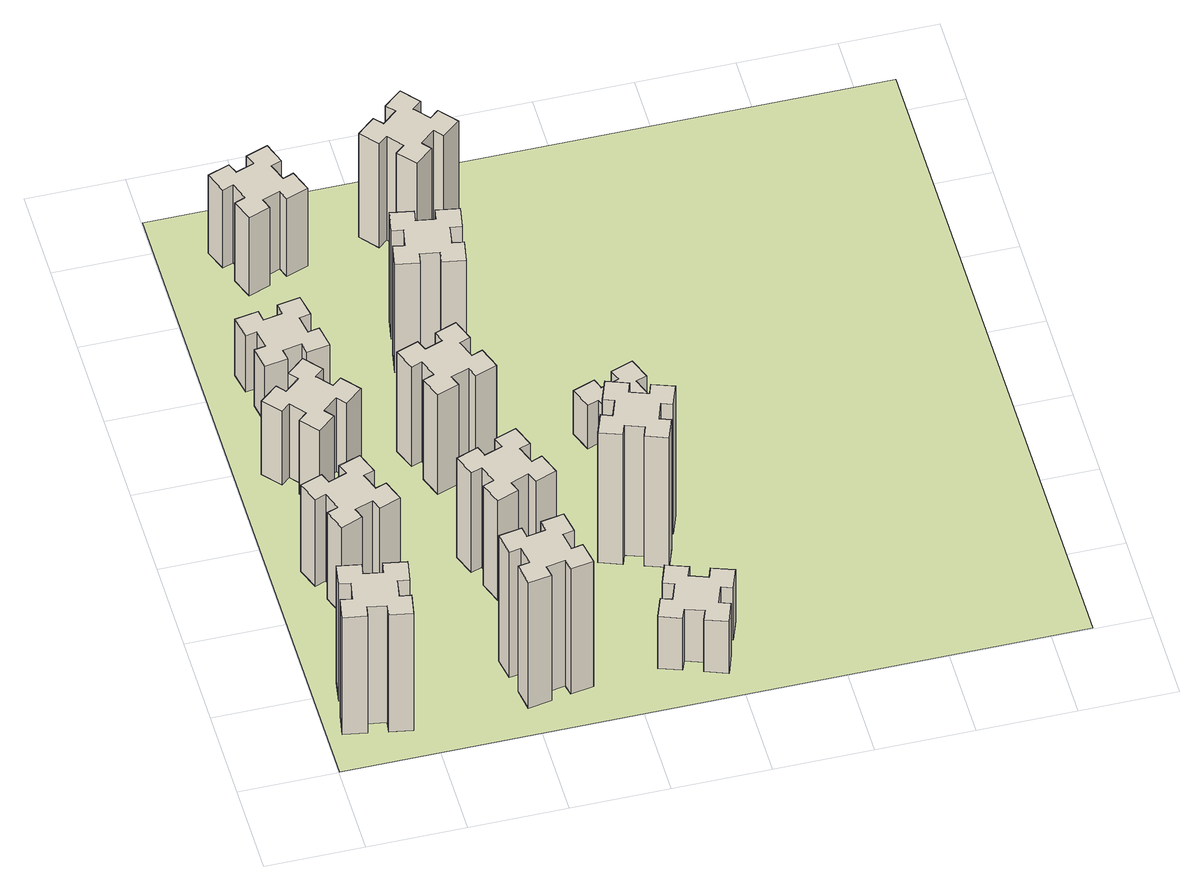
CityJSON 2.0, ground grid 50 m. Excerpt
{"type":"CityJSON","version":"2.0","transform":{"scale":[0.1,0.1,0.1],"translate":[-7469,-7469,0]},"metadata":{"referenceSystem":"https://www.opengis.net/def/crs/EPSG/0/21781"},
"CityObjects":{
"building1":{"type":"Building","attributes":{"class":"1000","function":"1000","usage":"1000","yearOfConstruction":2016,"roofType":"1000","measuredHeight":81,"storeysAboveGround":30,"storeysBelowGround":0},"geometry":[{"type":"Solid","lod":"1","boundaries":[[[[0,1,2,3,4,5,6,7,8,9,10,11,12,13,14,15,16,17,18,19]],[[17,16,20,21]],[[16,15,22,20]],[[15,14,23,22]],[[14,13,24,23]],[[13,12,25,24]],[[12,11,26,25]],[[11,10,27,26]],[[10,9,28,27]],[[9,8,29,28]],[[8,7,30,29]],[[7,6,31,30]],[[6,5,32,31]],[[5,4,33,32]],[[4,3,34,33]],[[3,2,35,34]],[[2,1,36,35]],[[1,0,37,36]],[[0,19,38,37]],[[19,18,39,38]],[[18,17,21,39]],[[24,25,26,27,28,29,30,31,32,33,34,35,36,37,38,39,21,20,22,23]]]]}]},
"building2":{"type":"Building","attributes":{"class":"1000","function":"1000","usage":"1000","yearOfConstruction":2016,"roofType":"1000","measuredHeight":60,"storeysAboveGround":30,"storeysBelowGround":0},"geometry":[{"type":"Solid","lod":"1","boundaries":[[[[40,41,42,43,44,45,46,47,48,49,50,51,52,53,54,55,56,57,58,59]],[[57,56,60,61]],[[56,55,62,60]],[[55,54,63,62]],[[54,53,64,63]],[[53,52,65,64]],[[52,51,66,65]],[[51,50,67,66]],[[50,49,68,67]],[[49,48,69,68]],[[48,47,70,69]],[[47,46,71,70]],[[46,45,72,71]],[[45,44,73,72]],[[44,43,74,73]],[[43,42,75,74]],[[42,41,76,75]],[[41,40,77,76]],[[40,59,78,77]],[[59,58,79,78]],[[58,57,61,79]],[[64,65,66,67,68,69,70,71,72,73,74,75,76,77,78,79,61,60,62,63]]]]}]},
"building3":{"type":"Building","attributes":{"class":"1000","function":"1000","usage":"1000","yearOfConstruction":2016,"roofType":"1000","measuredHeight":51,"storeysAboveGround":30,"storeysBelowGround":0},"geometry":[{"type":"Solid","lod":"1","boundaries":[[[[80,81,82,83,84,85,86,87,88,89,90,91,92,93,94,95,96,97,98,99]],[[97,96,100,101]],[[96,95,102,100]],[[95,94,103,102]],[[94,93,104,103]],[[93,92,105,104]],[[92,91,106,105]],[[91,90,107,106]],[[90,89,108,107]],[[89,88,109,108]],[[88,87,110,109]],[[87,86,111,110]],[[86,85,112,111]],[[85,84,113,112]],[[84,83,114,113]],[[83,82,115,114]],[[82,81,116,115]],[[81,80,117,116]],[[80,99,118,117]],[[99,98,119,118]],[[98,97,101,119]],[[104,105,106,107,108,109,110,111,112,113,114,115,116,117,118,119,101,100,102,103]]]]}]},
"building4":{"type":"Building","attributes":{"class":"1000","function":"1000","usage":"1000","yearOfConstruction":2016,"roofType":"1000","measuredHeight":39,"storeysAboveGround":30,"storeysBelowGround":0},"geometry":[{"type":"Solid","lod":"1","boundaries":[[[[120,121,122,123,124,125,126,127,128,129,130,131,132,133,134,135,136,137,138,139]],[[137,136,140,141]],[[136,135,142,140]],[[135,134,143,142]],[[134,133,144,143]],[[133,132,145,144]],[[132,131,146,145]],[[131,130,147,146]],[[130,129,148,147]],[[129,128,149,148]],[[128,127,150,149]],[[127,126,151,150]],[[126,125,152,151]],[[125,124,153,152]],[[124,123,154,153]],[[123,122,155,154]],[[122,121,156,155]],[[121,120,157,156]],[[120,139,158,157]],[[139,138,159,158]],[[138,137,141,159]],[[144,145,146,147,148,149,150,151,152,153,154,155,156,157,158,159,141,140,142,143]]]]}]},
"building5":{"type":"Building","attributes":{"class":"1000","function":"1000","usage":"1000","yearOfConstruction":2016,"roofType":"1000","measuredHeight":87,"storeysAboveGround":30,"storeysBelowGround":0},"geometry":[{"type":"Solid","lod":"1","boundaries":[[[[160,161,162,163,164,165,166,167,168,169,170,171,172,173,174,175,176,177,178,179]],[[177,176,180,181]],[[176,175,182,180]],[[175,174,183,182]],[[174,173,184,183]],[[173,172,185,184]],[[172,171,186,185]],[[171,170,187,186]],[[170,169,188,187]],[[169,168,189,188]],[[168,167,190,189]],[[167,166,191,190]],[[166,165,192,191]],[[165,164,193,192]],[[164,163,194,193]],[[163,162,195,194]],[[162,161,196,195]],[[161,160,197,196]],[[160,179,198,197]],[[179,178,199,198]],[[178,177,181,199]],[[184,185,186,187,188,189,190,191,192,193,194,195,196,197,198,199,181,180,182,183]]]]}]},
"building6":{"type":"Building","attributes":{"class":"1000","function":"1000","usage":"1000","yearOfConstruction":2016,"roofType":"1000","measuredHeight":69,"storeysAboveGround":30,"storeysBelowGround":0},"geometry":[{"type":"Solid","lod":"1","boundaries":[[[[200,201,202,203,204,205,206,207,208,209,210,211,212,213,214,215,216,217,218,219]],[[217,216,220,221]],[[216,215,222,220]],[[215,214,223,222]],[[214,213,224,223]],[[213,212,225,224]],[[212,211,226,225]],[[211,210,227,226]],[[210,209,228,227]],[[209,208,229,228]],[[208,207,230,229]],[[207,206,231,230]],[[206,205,232,231]],[[205,204,233,232]],[[204,203,234,233]],[[203,202,235,234]],[[202,201,236,235]],[[201,200,237,236]],[[200,219,238,237]],[[219,218,239,238]],[[218,217,221,239]],[[224,225,226,227,228,229,230,231,232,233,234,235,236,237,238,239,221,220,222,223]]]]}]},
"building7":{"type":"Building","attributes":{"class":"1000","function":"1000","usage":"1000","yearOfConstruction":2016,"roofType":"1000","measuredHeight":54,"storeysAboveGround":30,"storeysBelowGround":0},"geometry":[{"type":"Solid","lod":"1","boundaries":[[[[240,241,242,243,244,245,246,247,248,249,250,251,252,253,254,255,256,257,258,259]],[[257,256,260,261]],[[256,255,262,260]],[[255,254,263,262]],[[254,253,264,263]],[[253,252,265,264]],[[252,251,266,265]],[[251,250,267,266]],[[250,249,268,267]],[[249,248,269,268]],[[248,247,270,269]],[[247,246,271,270]],[[246,245,272,271]],[[245,244,273,272]],[[244,243,274,273]],[[243,242,275,274]],[[242,241,276,275]],[[241,240,277,276]],[[240,259,278,277]],[[259,258,279,278]],[[258,257,261,279]],[[264,265,266,267,268,269,270,271,272,273,274,275,276,277,278,279,261,260,262,263]]]]}]},
"building8":{"type":"Building","attributes":{"class":"1000","function":"1000","usage":"1000","yearOfConstruction":2016,"roofType":"1000","measuredHeight":69,"storeysAboveGround":30,"storeysBelowGround":0},"geometry":[{"type":"Solid","lod":"1","boundaries":[[[[280,281,282,283,284,285,286,287,288,289,290,291,292,293,294,295,296,297,298,299]],[[297,296,300,301]],[[296,295,302,300]],[[295,294,303,302]],[[294,293,304,303]],[[293,292,305,304]],[[292,291,306,305]],[[291,290,307,306]],[[290,289,308,307]],[[289,288,309,308]],[[288,287,310,309]],[[287,286,311,310]],[[286,285,312,311]],[[285,284,313,312]],[[284,283,314,313]],[[283,282,315,314]],[[282,281,316,315]],[[281,280,317,316]],[[280,299,318,317]],[[299,298,319,318]],[[298,297,301,319]],[[304,305,306,307,308,309,310,311,312,313,314,315,316,317,318,319,301,300,302,303]]]]}]},
"building9":{"type":"Building","attributes":{"class":"1000","function":"1000","usage":"1000","yearOfConstruction":2016,"roofType":"1000","measuredHeight":75,"storeysAboveGround":30,"storeysBelowGround":0},"geometry":[{"type":"Solid","lod":"1","boundaries":[[[[320,321,322,323,324,325,326,327,328,329,330,331,332,333,334,335,336,337,338,339]],[[337,336,340,341]],[[336,335,342,340]],[[335,334,343,342]],[[334,333,344,343]],[[333,332,345,344]],[[332,331,346,345]],[[331,330,347,346]],[[330,329,348,347]],[[329,328,349,348]],[[328,327,350,349]],[[327,326,351,350]],[[326,325,352,351]],[[325,324,353,352]],[[324,323,354,353]],[[323,322,355,354]],[[322,321,356,355]],[[321,320,357,356]],[[320,339,358,357]],[[339,338,359,358]],[[338,337,341,359]],[[344,345,346,347,348,349,350,351,352,353,354,355,356,357,358,359,341,340,342,343]]]]}]},
"building10":{"type":"Building","attributes":{"class":"1000","function":"1000","usage":"1000","yearOfConstruction":2016,"roofType":"1000","measuredHeight":36,"storeysAboveGround":30,"storeysBelowGround":0},"geometry":[{"type":"Solid","lod":"1","boundaries":[[[[360,361,362,363,364,365,366,367,368,369,370,371,372,373,374,375,376,377,378,379]],[[377,376,380,381]],[[376,375,382,380]],[[375,374,383,382]],[[374,373,384,383]],[[373,372,385,384]],[[372,371,386,385]],[[371,370,387,386]],[[370,369,388,387]],[[369,368,389,388]],[[368,367,390,389]],[[367,366,391,390]],[[366,365,392,391]],[[365,364,393,392]],[[364,363,394,393]],[[363,362,395,394]],[[362,361,396,395]],[[361,360,397,396]],[[360,379,398,397]],[[379,378,399,398]],[[378,377,381,399]],[[384,385,386,387,388,389,390,391,392,393,394,395,396,397,398,399,381,380,382,383]]]]}]},
"building11":{"type":"Building","attributes":{"class":"1000","function":"1000","usage":"1000","yearOfConstruction":2016,"roofType":"1000","measuredHeight":90,"storeysAboveGround":30,"storeysBelowGround":0},"geometry":[{"type":"Solid","lod":"1","boundaries":[[[[400,401,402,403,404,405,406,407,408,409,410,411,412,413,414,415,416,417,418,419]],[[417,416,420,421]],[[416,415,422,420]],[[415,414,423,422]],[[414,413,424,423]],[[413,412,425,424]],[[412,411,426,425]],[[411,410,427,426]],[[410,409,428,427]],[[409,408,429,428]],[[408,407,430,429]],[[407,406,431,430]],[[406,405,432,431]],[[405,404,433,432]],[[404,403,434,433]],[[403,402,435,434]],[[402,401,436,435]],[[401,400,437,436]],[[400,419,438,437]],[[419,418,439,438]],[[418,417,421,439]],[[424,425,426,427,428,429,430,431,432,433,434,435,436,437,438,439,421,420,422,423]]]]}]},
"building12":{"type":"Building","attributes":{"class":"1000","function":"1000","usage":"1000","yearOfConstruction":2016,"roofType":"1000","measuredHeight":72,"storeysAboveGround":30,"storeysBelowGround":0},"geometry":[{"type":"Solid","lod":"1","boundaries":[[[[440,441,442,443,444,445,446,447,448,449,450,451,452,453,454,455,456,457,458,459]],[[457,456,460,461]],[[456,455,462,460]],[[455,454,463,462]],[[454,453,464,463]],[[453,452,465,464]],[[452,451,466,465]],[[451,450,467,466]],[[450,449,468,467]],[[449,448,469,468]],[[448,447,470,469]],[[447,446,471,470]],[[446,445,472,471]],[[445,444,473,472]],[[444,443,474,473]],[[443,442,475,474]],[[442,441,476,475]],[[441,440,477,476]],[[440,459,478,477]],[[459,458,479,478]],[[458,457,461,479]],[[464,465,466,467,468,469,470,471,472,473,474,475,476,477,478,479,461,460,462,463]]]]}]},
"building13":{"type":"Building","attributes":{"class":"1000","function":"1000","usage":"1000","yearOfConstruction":2016,"roofType":"1000","measuredHeight":30,"storeysAboveGround":30,"storeysBelowGround":0},"geometry":[{"type":"Solid","lod":"1","boundaries":[[[[480,481,482,483,484,485,486,487,488,489,490,491,492,493,494,495,496,497,498,499]],[[497,496,500,501]],[[496,495,502,500]],[[495,494,503,502]],[[494,493,504,503]],[[493,492,505,504]],[[492,491,506,505]],[[491,490,507,506]],[[490,489,508,507]],[[489,488,509,508]],[[488,487,510,509]],[[487,486,511,510]],[[486,485,512,511]],[[485,484,513,512]],[[484,483,514,513]],[[483,482,515,514]],[[482,481,516,515]],[[481,480,517,516]],[[480,499,518,517]],[[499,498,519,518]],[[498,497,501,519]],[[504,505,506,507,508,509,510,511,512,513,514,515,516,517,518,519,501,500,502,503]]]]}]},
"landuse1":{"type":"LandUse","attributes":{"name":"plot1","function":"1010"},"geometry":[{"type":"MultiSurface","lod":"1","boundaries":[[[520,521,522,523]]]}]}
},
"vertices":[
[176,444,0],[158,345,0],[99,356,0],[78,237,0],[197,217,0],[207,276,0],[305,258,0],[295,199,0],[413,178,0],[434,297,0],[375,307,0],[392,405,0],[451,395,0],[472,513,0],[354,534,0],[344,475,0],[245,492,0],[256,551,0],[137,572,0],[117,454,0],[245,492,810],[256,551,810],[344,475,810],[354,534,810],[472,513,810],[451,395,810],[392,405,810],[375,307,810],[434,297,810],[413,178,810],[295,199,810],[305,258,810],[207,276,810],[197,217,810],[78,237,810],[99,356,810],[158,345,810],[176,444,810],[117,454,810],[137,572,810],
[255,1225,0],[289,1131,0],[233,1110,0],[274,997,0],[387,1039,0],[366,1095,0],[460,1129,0],[480,1073,0],[593,1114,0],[552,1227,0],[496,1206,0],[462,1300,0],[518,1320,0],[477,1433,0],[364,1392,0],[385,1336,0],[291,1302,0],[270,1358,0],[157,1317,0],[199,1204,0],[291,1302,600],[270,1358,600],[385,1336,600],[364,1392,600],[477,1433,600],[518,1320,600],[462,1300,600],[496,1206,600],[552,1227,600],[593,1114,600],[480,1073,600],[460,1129,600],[366,1095,600],[387,1039,600],[274,997,600],[233,1110,600],[289,1131,600],[255,1225,600],[199,1204,600],[157,1317,600],
[343,2072,0],[266,2007,0],[228,2053,0],[136,1976,0],[213,1884,0],[259,1923,0],[323,1846,0],[277,1808,0],[354,1716,0],[446,1793,0],[408,1839,0],[484,1903,0],[523,1857,0],[615,1934,0],[538,2026,0],[492,1988,0],[427,2064,0],[473,2103,0],[396,2195,0],[304,2118,0],[427,2064,510],[473,2103,510],[492,1988,510],[538,2026,510],[615,1934,510],[523,1857,510],[484,1903,510],[408,1839,510],[446,1793,510],[354,1716,510],[277,1808,510],[323,1846,510],[259,1923,510],[213,1884,510],[136,1976,510],[228,2053,510],[266,2007,510],[343,2072,510],[304,2118,510],[396,2195,510],
[492,2465,0],[475,2564,0],[534,2574,0],[513,2692,0],[395,2671,0],[405,2612,0],[307,2595,0],[297,2654,0],[178,2633,0],[199,2515,0],[258,2525,0],[276,2427,0],[217,2417,0],[237,2298,0],[356,2319,0],[345,2378,0],[444,2396,0],[454,2337,0],[572,2357,0],[551,2476,0],[444,2396,390],[454,2337,390],[345,2378,390],[356,2319,390],[237,2298,390],[217,2417,390],[276,2427,390],[258,2525,390],[199,2515,390],[178,2633,390],[297,2654,390],[307,2595,390],[405,2612,390],[395,2671,390],[513,2692,390],[534,2574,390],[475,2564,390],[492,2465,390],[551,2476,390],[572,2357,390],
[1232,345,0],[1215,444,0],[1274,454,0],[1253,572,0],[1135,551,0],[1145,492,0],[1047,475,0],[1037,534,0],[918,513,0],[939,395,0],[998,405,0],[1016,307,0],[957,297,0],[977,178,0],[1096,199,0],[1085,258,0],[1184,276,0],[1194,217,0],[1312,237,0],[1291,356,0],[1184,276,870],[1194,217,870],[1085,258,870],[1096,199,870],[977,178,870],[957,297,870],[1016,307,870],[998,405,870],[939,395,870],[918,513,870],[1037,534,870],[1047,475,870],[1145,492,870],[1135,551,870],[1253,572,870],[1274,454,870],[1215,444,870],[1232,345,870],[1291,356,870],[1312,237,870],
[1236,1106,0],[1202,1200,0],[1258,1220,0],[1217,1333,0],[1104,1292,0],[1125,1236,0],[1031,1202,0],[1010,1258,0],[897,1217,0],[939,1104,0],[995,1125,0],[1029,1031,0],[973,1010,0],[1014,897,0],[1127,939,0],[1106,995,0],[1200,1029,0],[1220,973,0],[1333,1014,0],[1292,1127,0],[1200,1029,690],[1220,973,690],[1106,995,690],[1127,939,690],[1014,897,690],[973,1010,690],[1029,1031,690],[995,1125,690],[939,1104,690],[897,1217,690],[1010,1258,690],[1031,1202,690],[1125,1236,690],[1104,1292,690],[1217,1333,690],[1258,1220,690],[1202,1200,690],[1236,1106,690],[1292,1127,690],[1333,1014,690],
[355,3345,0],[389,3251,0],[333,3230,0],[374,3117,0],[487,3159,0],[466,3215,0],[560,3249,0],[580,3193,0],[693,3234,0],[652,3347,0],[596,3326,0],[562,3420,0],[618,3440,0],[577,3553,0],[464,3512,0],[485,3456,0],[391,3422,0],[370,3478,0],[257,3437,0],[299,3324,0],[391,3422,540],[370,3478,540],[485,3456,540],[464,3512,540],[577,3553,540],[618,3440,540],[562,3420,540],[596,3326,540],[652,3347,540],[693,3234,540],[580,3193,540],[560,3249,540],[466,3215,540],[487,3159,540],[374,3117,540],[333,3230,540],[389,3251,540],[355,3345,540],[299,3324,540],[257,3437,540],
[895,1865,0],[929,1771,0],[873,1750,0],[914,1637,0],[1027,1679,0],[1006,1735,0],[1100,1769,0],[1120,1713,0],[1233,1754,0],[1192,1867,0],[1136,1846,0],[1102,1940,0],[1158,1960,0],[1117,2073,0],[1004,2032,0],[1025,1976,0],[931,1942,0],[910,1998,0],[797,1957,0],[839,1844,0],[931,1942,690],[910,1998,690],[1025,1976,690],[1004,2032,690],[1117,2073,690],[1158,1960,690],[1102,1940,690],[1136,1846,690],[1192,1867,690],[1233,1754,690],[1120,1713,690],[1100,1769,690],[1006,1735,690],[1027,1679,690],[914,1637,690],[873,1750,690],[929,1771,690],[895,1865,690],[839,1844,690],[797,1957,690],
[1184,2695,0],[1085,2712,0],[1096,2771,0],[977,2792,0],[957,2674,0],[1016,2664,0],[998,2565,0],[939,2576,0],[918,2457,0],[1037,2437,0],[1047,2496,0],[1145,2478,0],[1135,2419,0],[1253,2398,0],[1274,2517,0],[1215,2527,0],[1232,2625,0],[1291,2615,0],[1312,2733,0],[1194,2754,0],[1232,2625,750],[1291,2615,750],[1215,2527,750],[1274,2517,750],[1253,2398,750],[1135,2419,750],[1145,2478,750],[1047,2496,750],[1037,2437,750],[918,2457,750],[939,2576,750],[998,2565,750],[1016,2664,750],[957,2674,750],[977,2792,750],[1096,2771,750],[1085,2712,750],[1184,2695,750],[1194,2754,750],[1312,2733,750],
[1771,289,0],[1865,255,0],[1844,199,0],[1957,157,0],[1998,270,0],[1942,291,0],[1976,385,0],[2032,364,0],[2073,477,0],[1960,518,0],[1940,462,0],[1846,496,0],[1867,552,0],[1754,593,0],[1713,480,0],[1769,460,0],[1735,366,0],[1679,387,0],[1637,274,0],[1750,233,0],[1735,366,360],[1679,387,360],[1769,460,360],[1713,480,360],[1754,593,360],[1867,552,360],[1846,496,360],[1940,462,360],[1960,518,360],[2073,477,360],[2032,364,360],[1976,385,360],[1942,291,360],[1998,270,360],[1957,157,360],[1844,199,360],[1865,255,360],[1771,289,360],[1750,233,360],[1637,274,360],
[1671,1029,0],[1765,995,0],[1744,939,0],[1857,897,0],[1898,1010,0],[1842,1031,0],[1876,1125,0],[1932,1104,0],[1973,1217,0],[1860,1258,0],[1840,1202,0],[1746,1236,0],[1767,1292,0],[1654,1333,0],[1613,1220,0],[1669,1200,0],[1635,1106,0],[1579,1127,0],[1537,1014,0],[1650,973,0],[1635,1106,900],[1579,1127,900],[1669,1200,900],[1613,1220,900],[1654,1333,900],[1767,1292,900],[1746,1236,900],[1840,1202,900],[1860,1258,900],[1973,1217,900],[1932,1104,900],[1876,1125,900],[1842,1031,900],[1898,1010,900],[1857,897,900],[1744,939,900],[1765,995,900],[1671,1029,900],[1650,973,900],[1537,1014,900],
[1183,3452,0],[1106,3387,0],[1068,3433,0],[976,3356,0],[1053,3264,0],[1099,3303,0],[1163,3226,0],[1117,3188,0],[1194,3096,0],[1286,3173,0],[1248,3219,0],[1324,3283,0],[1363,3237,0],[1455,3314,0],[1378,3406,0],[1332,3368,0],[1267,3444,0],[1313,3483,0],[1236,3575,0],[1144,3498,0],[1267,3444,720],[1313,3483,720],[1332,3368,720],[1378,3406,720],[1455,3314,720],[1363,3237,720],[1324,3283,720],[1248,3219,720],[1286,3173,720],[1194,3096,720],[1117,3188,720],[1163,3226,720],[1099,3303,720],[1053,3264,720],[976,3356,720],[1068,3433,720],[1106,3387,720],[1183,3452,720],[1144,3498,720],[1236,3575,720],
[1865,1876,0],[1771,1842,0],[1750,1898,0],[1637,1857,0],[1679,1744,0],[1735,1765,0],[1769,1671,0],[1713,1650,0],[1754,1537,0],[1867,1579,0],[1846,1635,0],[1940,1669,0],[1960,1613,0],[2073,1654,0],[2032,1767,0],[1976,1746,0],[1942,1840,0],[1998,1860,0],[1957,1973,0],[1844,1932,0],[1942,1840,300],[1998,1860,300],[1976,1746,300],[2032,1767,300],[2073,1654,300],[1960,1613,300],[1940,1669,300],[1846,1635,300],[1867,1579,300],[1754,1537,300],[1713,1650,300],[1769,1671,300],[1735,1765,300],[1679,1744,300],[1637,1857,300],[1750,1898,300],[1771,1842,300],[1865,1876,300],[1844,1932,300],[1957,1973,300],
[5,3705,0],[3705,3705,0],[3705,5,0],[5,5,0]
]}
